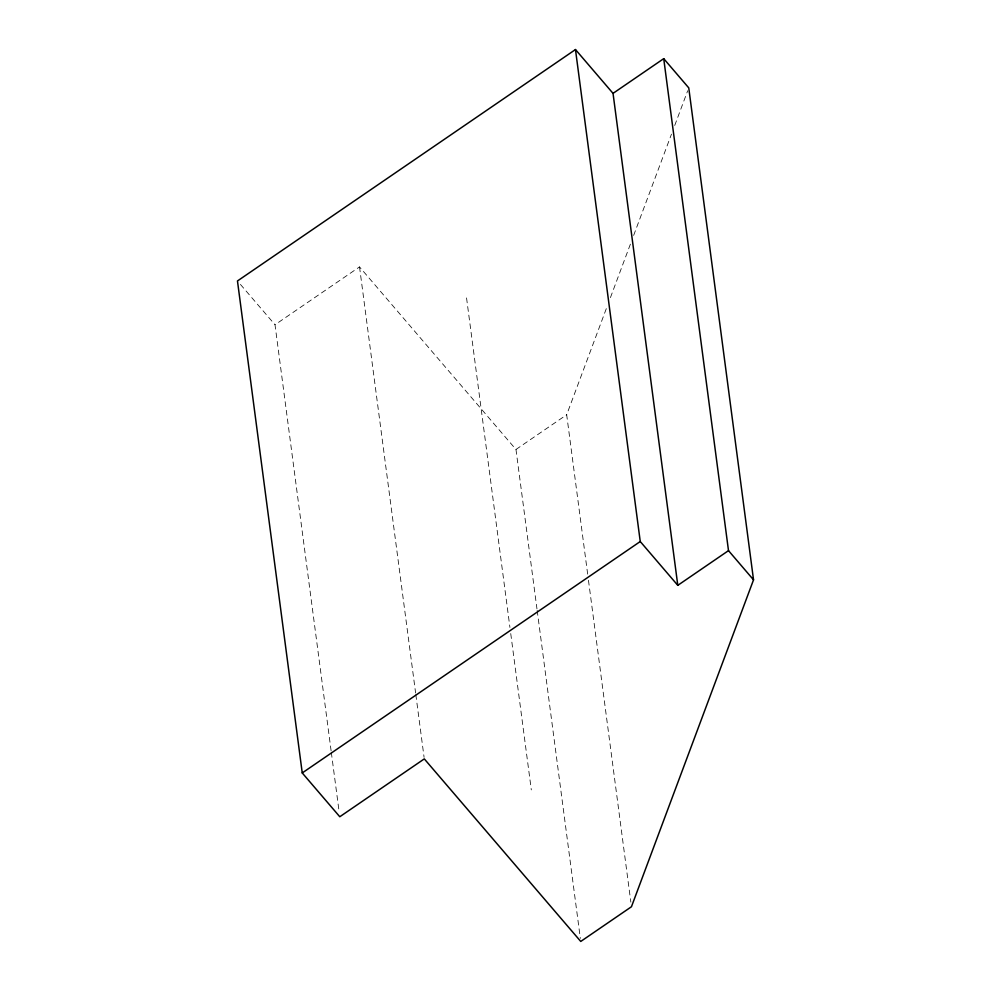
<?xml version="1.0" encoding="UTF-8"?>
<svg xmlns="http://www.w3.org/2000/svg" width="991" height="991" viewBox="0 0 991 991"><rect width="100%" height="100%" fill="white"/><g stroke="black" fill="none" stroke-linecap="round" stroke-linejoin="round"><path stroke-width="0.74" stroke-dasharray="4.96 3.72" d="M587.663 574.148L566.679 414.758L607.198 306.269M610.431 297.597L630.425 244.071M633.658 235.4L671.477 134.144M674.722 125.473L687.68 90.751M331.118 750.844L275.015 324.763L359.522 266.913L515.977 449.468L536.961 608.87M515.977 449.468L566.679 414.758M240.429 284.417L275.015 324.763M588.468 580.28L630.846 902.144M537.172 610.394L580.342 938.39M466.55 297.919L509.931 627.439M510.737 633.571L531.312 789.901M359.522 266.913L415.613 692.994M415.811 694.53L424.086 757.359M331.316 752.38L339.182 812.149"/><path stroke-width="1.49" d="M663.722 58.655L688.757 87.865L753.532 579.846L631.453 906.74L580.751 941.45L424.297 758.895L339.789 816.745L302.243 772.943L237.468 280.961L575.474 49.55L613.033 93.365L677.794 585.347L728.496 550.637L663.722 58.655L613.033 93.365M302.243 772.943L640.248 541.532L575.474 49.55M728.496 550.637L753.532 579.846M640.248 541.532L677.794 585.347"/></g></svg>
